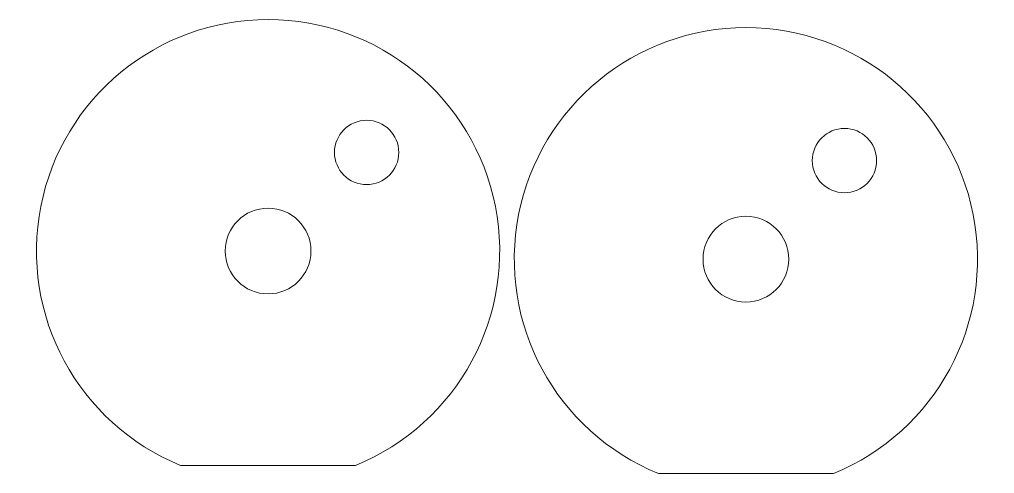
# Model space of a CAD drawing. Header units: millimetres. Extents: x -386 to 231, y -1182 to 269.
# Drawn here: x -379.8 to -152.5, y -725.5 to -619.6 of the extents above; entities that cross this region are included whole.
import ezdxf

# ---------------------------------------------------------------- set-up
doc = ezdxf.new("R2010")
doc.units = ezdxf.units.MM
doc.header["$MEASUREMENT"] = 0
doc.layers.add('1.5MM_ENDCAPS', color=7, linetype='Continuous')

msp = doc.modelspace()

# ---------------------------------------------------------------- linework, layer by layer
at = {"layer": '1.5MM_ENDCAPS', "color": 30, "lineweight": 9}
for points, knots in [([(-342.2863, -723.5846), (-342.2863, -723.5846), (-301.4941, -723.5846), (-301.4941, -723.5846), (-301.4941, -723.5846), (-277.5898, -713.8334), (-263.9312, -688.5264), (-268.8996, -663.1924), (-268.8996, -663.1924), (-273.868, -637.8583), (-296.0734, -619.5847), (-321.89, -619.5846), (-321.89, -619.5846), (-347.7067, -619.5845), (-369.9122, -637.8581), (-374.8807, -663.1921), (-374.8807, -663.1921), (-379.8492, -688.5261), (-366.1908, -713.8333), (-342.2863, -723.5846)], [0, 0, 0, 0, 0.16666667, 0.16666667, 0.16666667, 0.16666667, 0.33333333, 0.33333333, 0.33333333, 0.33333333, 0.5, 0.5, 0.5, 0.5, 0.66666667, 0.66666667, 0.66666667, 0.66666667, 1, 1, 1, 1]), ([(-230.8734, -725.4847), (-230.8734, -725.4847), (-190.0812, -725.4847), (-190.0812, -725.4847), (-190.0812, -725.4847), (-166.1769, -715.7336), (-152.5183, -690.4265), (-157.4867, -665.0925), (-157.4867, -665.0925), (-162.4551, -639.7584), (-184.6605, -621.4848), (-210.4771, -621.4847), (-210.4771, -621.4847), (-236.2938, -621.4846), (-258.4993, -639.7582), (-263.4678, -665.0922), (-263.4678, -665.0922), (-268.4363, -690.4262), (-254.7779, -715.7333), (-230.8734, -725.4847)], [0, 0, 0, 0, 0.16666667, 0.16666667, 0.16666667, 0.16666667, 0.33333333, 0.33333333, 0.33333333, 0.33333333, 0.5, 0.5, 0.5, 0.5, 0.66666667, 0.66666667, 0.66666667, 0.66666667, 1, 1, 1, 1]), ([(-291.4092, -650.6036), (-291.4092, -646.4615), (-294.7671, -643.1036), (-298.9092, -643.1036), (-298.9092, -643.1036), (-303.0513, -643.1036), (-306.4092, -646.4615), (-306.4092, -650.6036), (-306.4092, -650.6036), (-306.4092, -654.7458), (-303.0514, -658.1036), (-298.9092, -658.1036), (-298.9092, -658.1036), (-294.7671, -658.1037), (-291.4092, -654.7458), (-291.4092, -650.6037)], [0, 0, 0, 0, 0.2, 0.2, 0.2, 0.2, 0.4, 0.4, 0.4, 0.4, 0.6, 0.6, 0.6, 0.6, 1, 1, 1, 1]), ([(-179.9963, -652.5037), (-179.9963, -648.3616), (-183.3542, -645.0037), (-187.4963, -645.0037), (-187.4963, -645.0037), (-191.6384, -645.0037), (-194.9963, -648.3616), (-194.9963, -652.5037), (-194.9963, -652.5037), (-194.9963, -656.6459), (-191.6385, -660.0037), (-187.4963, -660.0037), (-187.4963, -660.0037), (-183.3542, -660.0037), (-179.9963, -656.6459), (-179.9963, -652.5037)], [0, 0, 0, 0, 0.2, 0.2, 0.2, 0.2, 0.4, 0.4, 0.4, 0.4, 0.6, 0.6, 0.6, 0.6, 1, 1, 1, 1]), ([(-311.8902, -673.5846), (-311.8902, -668.0618), (-316.3673, -663.5846), (-321.8902, -663.5846), (-321.8902, -663.5846), (-327.413, -663.5846), (-331.8902, -668.0617), (-331.8902, -673.5846), (-331.8902, -673.5846), (-331.8902, -679.1074), (-327.4131, -683.5846), (-321.8902, -683.5846), (-321.8902, -683.5846), (-316.3674, -683.5846), (-311.8902, -679.1074), (-311.8902, -673.5847)], [0, 0, 0, 0, 0.2, 0.2, 0.2, 0.2, 0.4, 0.4, 0.4, 0.4, 0.6, 0.6, 0.6, 0.6, 1, 1, 1, 1]), ([(-200.4773, -675.4847), (-200.4773, -669.9619), (-204.9544, -665.4847), (-210.4773, -665.4847), (-210.4773, -665.4847), (-216.0001, -665.4847), (-220.4773, -669.9618), (-220.4773, -675.4847), (-220.4773, -675.4847), (-220.4773, -681.0075), (-216.0002, -685.4847), (-210.4773, -685.4847), (-210.4773, -685.4847), (-204.9545, -685.4847), (-200.4773, -681.0076), (-200.4773, -675.4848)], [0, 0, 0, 0, 0.2, 0.2, 0.2, 0.2, 0.4, 0.4, 0.4, 0.4, 0.6, 0.6, 0.6, 0.6, 1, 1, 1, 1])]:
    msp.add_open_spline(points, degree=3, knots=knots, dxfattribs=at)

doc.saveas('drawing.dxf')
